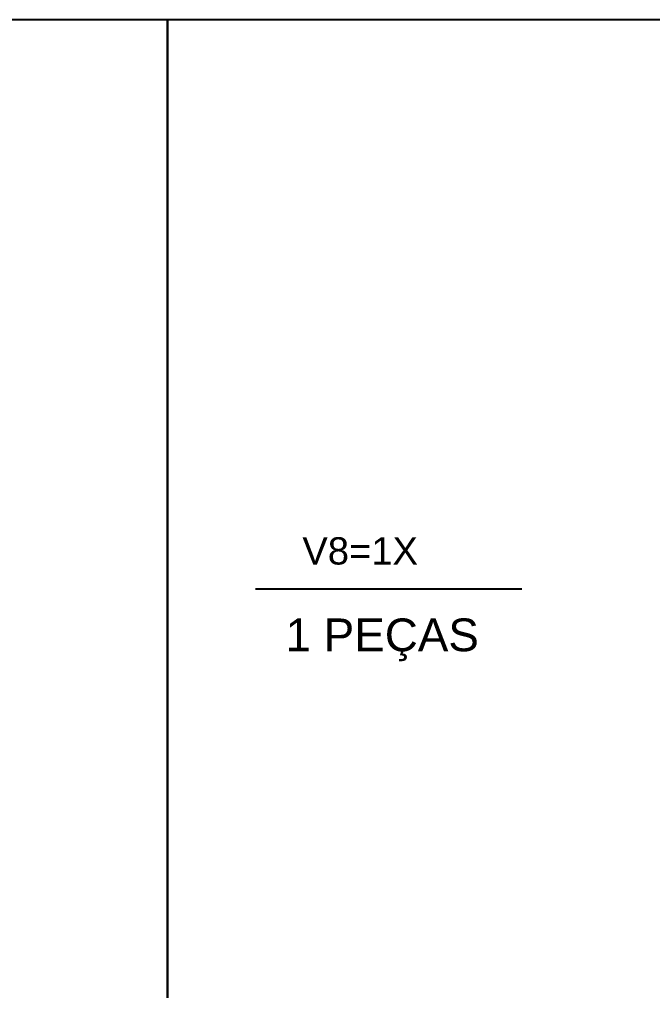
# Model space of a CAD drawing. Extents: x 15230 to 21256, y 3128 to 7338.
# Drawn here: x 18517 to 18795.3, y 4014.3 to 4441.3 of the extents above; entities that cross this region are included whole.
import ezdxf

# ---------------------------------------------------------------- set-up
doc = ezdxf.new("R2010")
doc.units = 0
doc.layers.add('VIGAS', color=3, linetype='Continuous')
doc.styles.add('R80-50', font='arial.ttf', dxfattribs={"height": 10})

msp = doc.modelspace()

# ---------------------------------------------------------------- linework, layer by layer
at = {"layer": 'VIGAS', "color": 7}
msp.add_line((18620.74, 4190.93), (18737.89, 4190.93), dxfattribs=at)
at = {"layer": 'VIGAS'}
for points in [[(18582.13, 3476.51), (17957.85, 3476.51), (17957.85, 4441.29), (18582.13, 4441.29)], [(19206.41, 3476.51), (18582.13, 3476.51), (18582.13, 4441.29), (19206.41, 4441.29)]]:
    msp.add_lwpolyline(points, close=True, dxfattribs=at)

# ---------------------------------------------------------------- texts
at = {"layer": 'VIGAS', "color": 0, "style": 'R80-50'}
msp.add_text('V8=1X', height=12, dxfattribs=at).set_placement((18641.39, 4201.6))
at = {"layer": 'VIGAS', "color": 7, "insert": (18634.01, 4177.87), "char_height": 14.4, "attachment_point": 1, "style": 'R80-50'}
msp.add_mtext_dynamic_manual_height_columns('1 PEÇAS', width=162.221, gutter_width=50, heights=[-18.78], dxfattribs=at)

doc.saveas('drawing.dxf')
